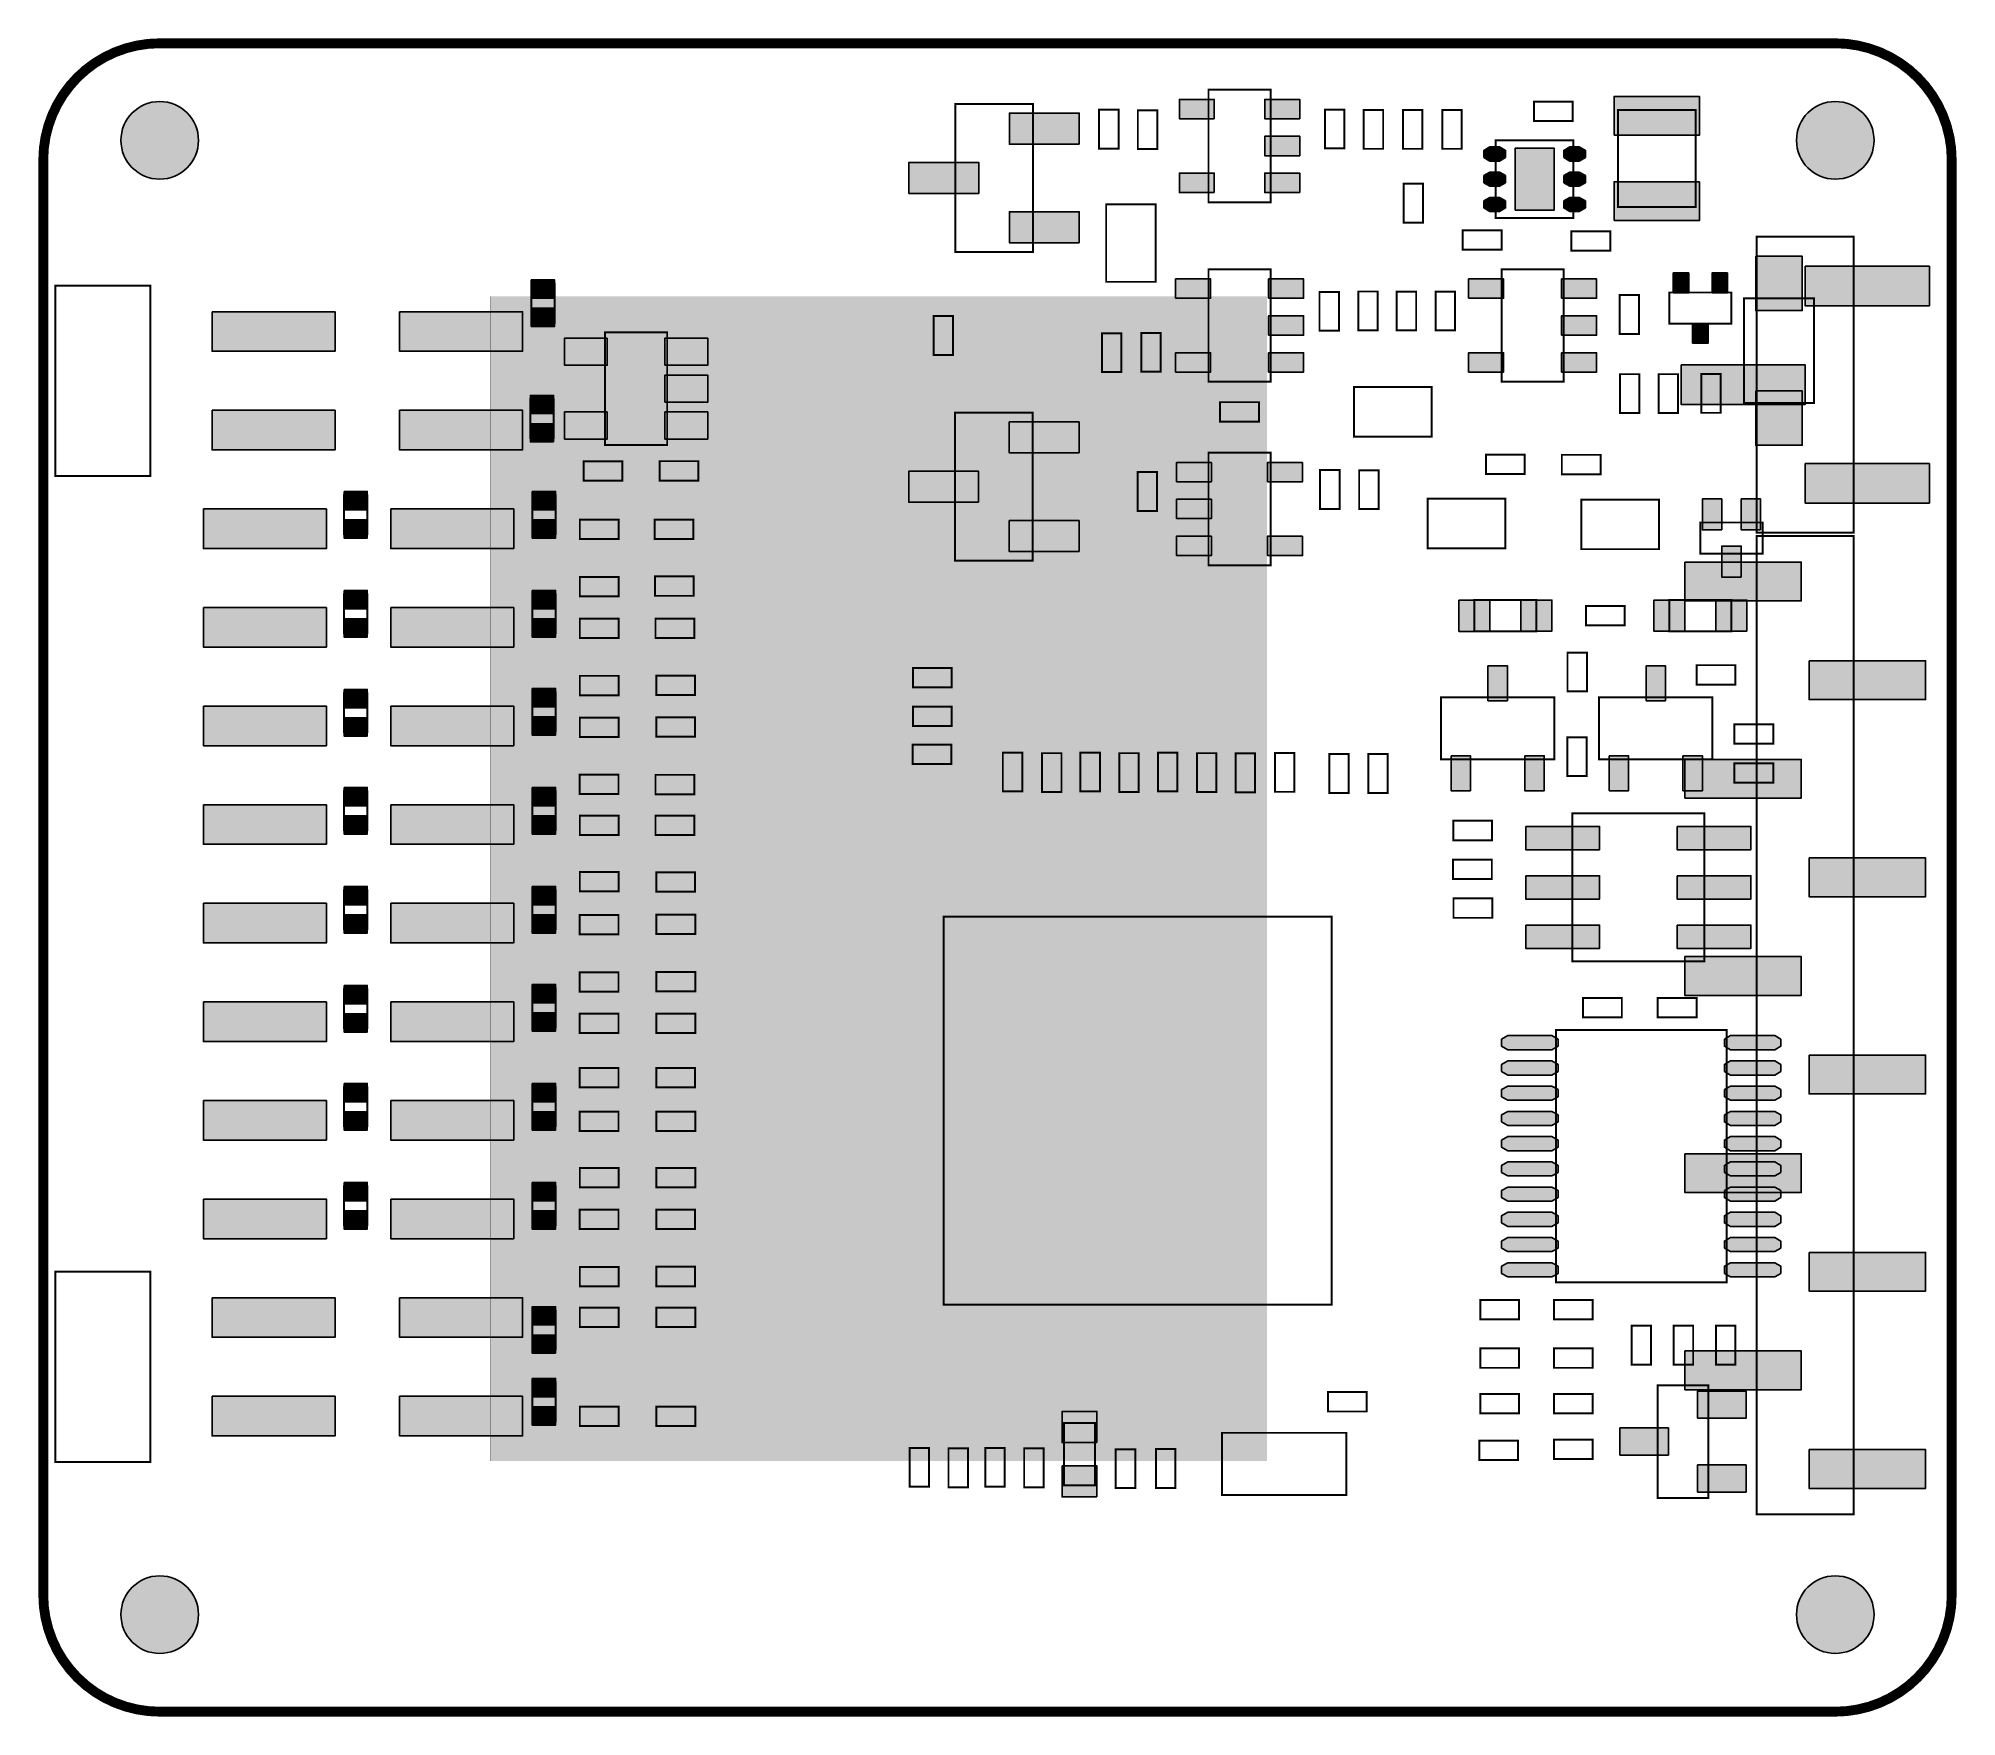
# Model space of a CAD drawing. Header units: millimetres. Extents: x 16.6 to 66.1, y 28.9 to 72.1.
import ezdxf

# ---------------------------------------------------------------- set-up
doc = ezdxf.new("R2010")
doc.units = ezdxf.units.MM
doc.header["$MEASUREMENT"] = 0
for name, color, linetype, true_color in [('3D-Shell-Bottom-Layer', 7, 'Continuous', 0x0066cc), ('Board-Outline-Layer', 7, 'Continuous', 0xff00ff), ('Bottom-Paste-Mask-Layer', 7, 'Continuous', 0x800000), ('Component-Shape-Layer', 7, 'Continuous', 0x00cccc), ('Multi-Layer', 7, 'Continuous', 0xc0c0c0), ('Top-Paste-Mask-Layer', 7, 'Continuous', 0x808080)]:
    doc.layers.add(name, color=color, linetype=linetype, true_color=true_color)

msp = doc.modelspace()

# ---------------------------------------------------------------- hatches: boundary and pattern name
at = {"layer": '3D-Shell-Bottom-Layer'}
msp.add_hatch(color=256, dxfattribs=at).paths.add_polyline_path([(28.276, 35.452), (28.276, 65.453), (48.285, 65.453), (48.285, 35.452)])
at = {"layer": 'Bottom-Paste-Mask-Layer'}
for points in [[(18.751, 69.473, 1), (20.751, 69.473, 1)], [(61.928, 69.473, 1), (63.928, 69.473, 1)], [(62.153, 66.228), (65.353, 66.228), (65.353, 65.208), (62.153, 65.208)], [(58.953, 63.688), (62.153, 63.688), (62.153, 62.668), (58.953, 62.668)], [(62.153, 61.148), (65.353, 61.148), (65.353, 60.128), (62.153, 60.128)], [(59.053, 58.607), (62.053, 58.607), (62.053, 57.607), (59.053, 57.607)], [(62.253, 56.067), (65.253, 56.067), (65.253, 55.067), (62.253, 55.067)], [(59.053, 53.527), (62.053, 53.527), (62.053, 52.527), (59.053, 52.527)], [(62.253, 50.987), (65.253, 50.987), (65.253, 49.987), (62.253, 49.987)], [(59.053, 48.447), (62.053, 48.447), (62.053, 47.447), (59.053, 47.447)], [(62.253, 45.907), (65.253, 45.907), (65.253, 44.907), (62.253, 44.907)], [(59.053, 43.367), (62.053, 43.367), (62.053, 42.367), (59.053, 42.367)], [(62.253, 40.827), (65.253, 40.827), (65.253, 39.827), (62.253, 39.827)], [(59.053, 38.287), (62.053, 38.287), (62.053, 37.287), (59.053, 37.287)], [(62.253, 35.747), (65.253, 35.747), (65.253, 34.747), (62.253, 34.747)], [(18.751, 31.494, 1), (20.751, 31.494, 1)], [(61.928, 31.494, 1), (63.928, 31.494, 1)]]:
    msp.add_hatch(color=256, dxfattribs=at).paths.add_polyline_path(points)
at = {"layer": 'Multi-Layer'}
for points in [[(18.751, 69.473, 1), (20.751, 69.473, 1)], [(18.751, 69.473, 1), (20.751, 69.473, 1)], [(18.751, 69.473, 1), (20.751, 69.473, 1)], [(61.928, 69.473, 1), (63.928, 69.473, 1)], [(61.928, 69.473, 1), (63.928, 69.473, 1)], [(61.928, 69.473, 1), (63.928, 69.473, 1)], [(18.751, 31.494, 1), (20.751, 31.494, 1)], [(18.751, 31.494, 1), (20.751, 31.494, 1)], [(18.751, 31.494, 1), (20.751, 31.494, 1)], [(61.928, 31.494, 1), (63.928, 31.494, 1)], [(61.928, 31.494, 1), (63.928, 31.494, 1)], [(61.928, 31.494, 1), (63.928, 31.494, 1)]]:
    msp.add_hatch(color=256, dxfattribs=at).paths.add_polyline_path(points)
at = {"layer": 'Top-Paste-Mask-Layer'}
for points in [[(18.751, 69.473, 1), (20.751, 69.473, 1)], [(46.927, 70.029), (46.027, 70.029), (46.027, 70.529), (46.927, 70.529)], [(49.127, 70.028), (48.227, 70.028), (48.227, 70.528), (49.127, 70.528)], [(57.228, 69.603), (57.228, 70.603), (59.428, 70.603), (59.428, 69.603)], [(61.928, 69.473, 1), (63.928, 69.473, 1)], [(43.448, 69.373), (41.648, 69.373), (41.648, 70.173), (43.448, 70.173)], [(49.127, 69.078), (48.227, 69.078), (48.227, 69.578), (49.127, 69.578)], [(54.03, 68.94), (53.873, 69.031), (53.873, 69.213), (54.03, 69.304), (54.273, 69.304), (54.431, 69.213), (54.431, 69.031), (54.273, 68.94)], [(54.68, 67.672), (54.68, 69.272), (55.68, 69.272), (55.68, 67.672)], [(56.087, 68.94), (55.93, 69.031), (55.93, 69.213), (56.087, 69.304), (56.33, 69.304), (56.488, 69.213), (56.488, 69.031), (56.33, 68.94)], [(40.856, 68.103), (39.056, 68.103), (39.056, 68.903), (40.856, 68.903)], [(46.927, 68.128), (46.027, 68.128), (46.027, 68.628), (46.927, 68.628)], [(49.127, 68.129), (48.227, 68.129), (48.227, 68.629), (49.127, 68.629)], [(54.03, 68.29), (53.873, 68.381), (53.873, 68.563), (54.03, 68.654), (54.273, 68.654), (54.431, 68.563), (54.431, 68.381), (54.273, 68.29)], [(56.087, 68.29), (55.93, 68.381), (55.93, 68.563), (56.087, 68.654), (56.33, 68.654), (56.488, 68.563), (56.488, 68.381), (56.33, 68.29)], [(57.228, 67.404), (57.228, 68.404), (59.428, 68.404), (59.428, 67.404)], [(54.03, 67.64), (53.873, 67.731), (53.873, 67.913), (54.03, 68.004), (54.273, 68.004), (54.431, 67.913), (54.431, 67.731), (54.273, 67.64)], [(56.087, 67.64), (55.93, 67.731), (55.93, 67.913), (56.087, 68.004), (56.33, 68.004), (56.488, 67.913), (56.488, 67.731), (56.33, 67.64)], [(43.448, 66.833), (41.648, 66.833), (41.648, 67.633), (43.448, 67.633)], [(60.878, 66.488), (62.078, 66.488), (62.078, 65.088), (60.878, 65.088)], [(29.327, 65.878), (29.927, 65.878), (29.927, 65.408), (29.327, 65.408)], [(45.929, 65.403), (45.929, 65.903), (46.829, 65.903), (46.829, 65.403)], [(48.326, 65.403), (48.326, 65.903), (49.226, 65.903), (49.226, 65.403)], [(53.479, 65.403), (53.479, 65.903), (54.379, 65.903), (54.379, 65.403)], [(55.876, 65.403), (55.876, 65.903), (56.776, 65.903), (56.776, 65.403)], [(59.153, 66.058), (59.153, 65.548), (58.753, 65.548), (58.753, 66.058)], [(60.153, 66.058), (60.153, 65.548), (59.753, 65.548), (59.753, 66.058)], [(21.101, 65.058), (24.271, 65.058), (24.271, 64.038), (21.101, 64.038)], [(25.931, 65.058), (29.101, 65.058), (29.101, 64.038), (25.931, 64.038)], [(29.327, 65.148), (29.927, 65.148), (29.927, 64.678), (29.327, 64.678)], [(48.326, 64.453), (48.326, 64.953), (49.226, 64.953), (49.226, 64.453)], [(55.876, 64.453), (55.876, 64.953), (56.776, 64.953), (56.776, 64.453)], [(59.653, 64.758), (59.653, 64.248), (59.253, 64.248), (59.253, 64.758)], [(31.283, 64.379), (31.283, 63.679), (30.183, 63.679), (30.183, 64.379)], [(32.771, 63.679), (32.771, 64.379), (33.871, 64.379), (33.871, 63.679)], [(45.929, 63.503), (45.929, 64.003), (46.829, 64.003), (46.829, 63.503)], [(48.326, 63.503), (48.326, 64.003), (49.226, 64.003), (49.226, 63.503)], [(53.479, 63.503), (53.479, 64.003), (54.379, 64.003), (54.379, 63.503)], [(55.876, 63.503), (55.876, 64.003), (56.776, 64.003), (56.776, 63.503)], [(32.771, 62.727), (32.771, 63.427), (33.871, 63.427), (33.871, 62.727)], [(29.902, 62.433), (29.302, 62.433), (29.302, 62.903), (29.902, 62.903)], [(60.878, 63.018), (62.078, 63.018), (62.078, 61.618), (60.878, 61.618)], [(21.101, 62.518), (24.271, 62.518), (24.271, 61.498), (21.101, 61.498)], [(25.931, 62.518), (29.101, 62.518), (29.101, 61.498), (25.931, 61.498)], [(31.283, 62.479), (31.283, 61.779), (30.183, 61.779), (30.183, 62.479)], [(32.771, 61.777), (32.771, 62.477), (33.871, 62.477), (33.871, 61.777)], [(29.902, 61.703), (29.302, 61.703), (29.302, 62.173), (29.902, 62.173)], [(43.444, 61.419), (41.644, 61.419), (41.644, 62.219), (43.444, 62.219)], [(40.852, 60.149), (39.052, 60.149), (39.052, 60.949), (40.852, 60.949)], [(46.854, 61.178), (46.854, 60.678), (45.954, 60.678), (45.954, 61.178)], [(49.201, 61.178), (49.201, 60.678), (48.301, 60.678), (48.301, 61.178)], [(24.501, 60.428), (25.101, 60.428), (25.101, 59.958), (24.501, 59.958)], [(29.352, 60.428), (29.952, 60.428), (29.952, 59.958), (29.352, 59.958)], [(20.876, 59.978), (24.046, 59.978), (24.046, 58.958), (20.876, 58.958)], [(25.706, 59.978), (28.876, 59.978), (28.876, 58.958), (25.706, 58.958)], [(46.854, 60.228), (46.854, 59.728), (45.954, 59.728), (45.954, 60.228)], [(60.003, 59.436), (59.503, 59.436), (59.503, 60.236), (60.003, 60.236)], [(61.003, 59.436), (60.503, 59.436), (60.503, 60.236), (61.003, 60.236)], [(24.501, 59.698), (25.101, 59.698), (25.101, 59.228), (24.501, 59.228)], [(29.352, 59.698), (29.952, 59.698), (29.952, 59.228), (29.352, 59.228)], [(43.444, 58.879), (41.644, 58.879), (41.644, 59.679), (43.444, 59.679)], [(46.854, 59.278), (46.854, 58.778), (45.954, 58.778), (45.954, 59.278)], [(49.201, 59.278), (49.201, 58.778), (48.301, 58.778), (48.301, 59.278)], [(60.503, 58.22), (60.003, 58.22), (60.003, 59.02), (60.503, 59.02)], [(24.501, 57.878), (25.101, 57.878), (25.101, 57.408), (24.501, 57.408)], [(29.352, 57.878), (29.952, 57.878), (29.952, 57.408), (29.352, 57.408)], [(20.876, 57.438), (24.046, 57.438), (24.046, 56.418), (20.876, 56.418)], [(25.706, 57.438), (28.876, 57.438), (28.876, 56.418), (25.706, 56.418)], [(53.228, 57.624), (54.028, 57.624), (54.028, 56.824), (53.228, 56.824)], [(54.827, 57.631), (55.627, 57.631), (55.627, 56.831), (54.827, 56.831)], [(59.054, 56.828), (58.254, 56.828), (58.254, 57.628), (59.054, 57.628)], [(60.652, 56.828), (59.852, 56.828), (59.852, 57.628), (60.652, 57.628)], [(24.501, 57.148), (25.101, 57.148), (25.101, 56.678), (24.501, 56.678)], [(29.352, 57.148), (29.952, 57.148), (29.952, 56.678), (29.352, 56.678)], [(53.978, 55.937), (54.478, 55.937), (54.478, 55.037), (53.978, 55.037)], [(58.053, 55.937), (58.553, 55.937), (58.553, 55.037), (58.053, 55.037)], [(20.876, 54.898), (24.046, 54.898), (24.046, 53.878), (20.876, 53.878)], [(24.501, 55.328), (25.101, 55.328), (25.101, 54.858), (24.501, 54.858)], [(25.706, 54.898), (28.876, 54.898), (28.876, 53.878), (25.706, 53.878)], [(29.352, 55.353), (29.952, 55.353), (29.952, 54.883), (29.352, 54.883)], [(24.501, 54.598), (25.101, 54.598), (25.101, 54.128), (24.501, 54.128)], [(29.352, 54.623), (29.952, 54.623), (29.952, 54.153), (29.352, 54.153)], [(53.028, 53.619), (53.528, 53.619), (53.528, 52.719), (53.028, 52.719)], [(54.928, 53.619), (55.428, 53.619), (55.428, 52.719), (54.928, 52.719)], [(57.103, 53.619), (57.603, 53.619), (57.603, 52.719), (57.103, 52.719)], [(59.003, 53.619), (59.503, 53.619), (59.503, 52.719), (59.003, 52.719)], [(24.501, 52.803), (25.101, 52.803), (25.101, 52.333), (24.501, 52.333)], [(29.352, 52.803), (29.952, 52.803), (29.952, 52.333), (29.352, 52.333)], [(20.876, 52.358), (24.046, 52.358), (24.046, 51.338), (20.876, 51.338)], [(24.501, 52.073), (25.101, 52.073), (25.101, 51.603), (24.501, 51.603)], [(25.706, 52.358), (28.876, 52.358), (28.876, 51.338), (25.706, 51.338)], [(29.352, 52.073), (29.952, 52.073), (29.952, 51.603), (29.352, 51.603)], [(54.953, 51.798), (56.853, 51.798), (56.853, 51.198), (54.953, 51.198)], [(58.853, 51.798), (60.753, 51.798), (60.753, 51.198), (58.853, 51.198)], [(54.953, 50.528), (56.853, 50.528), (56.853, 49.928), (54.953, 49.928)], [(58.853, 50.528), (60.753, 50.528), (60.753, 49.928), (58.853, 49.928)], [(24.501, 50.253), (25.101, 50.253), (25.101, 49.783), (24.501, 49.783)], [(29.352, 50.253), (29.952, 50.253), (29.952, 49.783), (29.352, 49.783)], [(20.876, 49.818), (24.046, 49.818), (24.046, 48.798), (20.876, 48.798)], [(24.501, 49.523), (25.101, 49.523), (25.101, 49.053), (24.501, 49.053)], [(25.706, 49.818), (28.876, 49.818), (28.876, 48.798), (25.706, 48.798)], [(29.352, 49.523), (29.952, 49.523), (29.952, 49.053), (29.352, 49.053)], [(54.953, 49.258), (56.853, 49.258), (56.853, 48.658), (54.953, 48.658)], [(58.853, 49.258), (60.753, 49.258), (60.753, 48.658), (58.853, 48.658)], [(24.501, 47.702), (25.101, 47.702), (25.101, 47.232), (24.501, 47.232)], [(29.352, 47.727), (29.952, 47.727), (29.952, 47.257), (29.352, 47.257)], [(20.876, 47.278), (24.046, 47.278), (24.046, 46.258), (20.876, 46.258)], [(24.501, 46.972), (25.101, 46.972), (25.101, 46.502), (24.501, 46.502)], [(25.706, 47.278), (28.876, 47.278), (28.876, 46.258), (25.706, 46.258)], [(29.352, 46.997), (29.952, 46.997), (29.952, 46.527), (29.352, 46.527)], [(54.489, 46.045), (54.331, 46.136), (54.331, 46.318), (54.489, 46.409), (55.625, 46.409), (55.783, 46.318), (55.783, 46.136), (55.625, 46.045)], [(60.231, 46.045), (60.073, 46.136), (60.073, 46.318), (60.231, 46.409), (61.367, 46.409), (61.525, 46.318), (61.525, 46.136), (61.367, 46.045)], [(54.489, 45.395), (54.331, 45.486), (54.331, 45.668), (54.489, 45.759), (55.625, 45.759), (55.783, 45.668), (55.783, 45.486), (55.625, 45.395)], [(60.231, 45.395), (60.073, 45.486), (60.073, 45.668), (60.231, 45.759), (61.367, 45.759), (61.525, 45.668), (61.525, 45.486), (61.367, 45.395)], [(24.501, 45.177), (25.101, 45.177), (25.101, 44.707), (24.501, 44.707)], [(29.352, 45.177), (29.952, 45.177), (29.952, 44.707), (29.352, 44.707)], [(54.489, 44.745), (54.331, 44.836), (54.331, 45.018), (54.489, 45.109), (55.625, 45.109), (55.783, 45.018), (55.783, 44.836), (55.625, 44.745)], [(60.231, 44.745), (60.073, 44.836), (60.073, 45.018), (60.231, 45.109), (61.367, 45.109), (61.525, 45.018), (61.525, 44.836), (61.367, 44.745)], [(20.876, 44.738), (24.046, 44.738), (24.046, 43.718), (20.876, 43.718)], [(25.706, 44.738), (28.876, 44.738), (28.876, 43.718), (25.706, 43.718)], [(24.501, 44.447), (25.101, 44.447), (25.101, 43.977), (24.501, 43.977)], [(29.352, 44.447), (29.952, 44.447), (29.952, 43.977), (29.352, 43.977)], [(54.489, 44.095), (54.331, 44.186), (54.331, 44.368), (54.489, 44.459), (55.625, 44.459), (55.783, 44.368), (55.783, 44.186), (55.625, 44.095)], [(60.231, 44.095), (60.073, 44.186), (60.073, 44.368), (60.231, 44.459), (61.367, 44.459), (61.525, 44.368), (61.525, 44.186), (61.367, 44.095)], [(54.489, 43.445), (54.331, 43.536), (54.331, 43.718), (54.489, 43.809), (55.625, 43.809), (55.783, 43.718), (55.783, 43.536), (55.625, 43.445)], [(60.231, 43.445), (60.073, 43.536), (60.073, 43.718), (60.231, 43.809), (61.367, 43.809), (61.525, 43.718), (61.525, 43.536), (61.367, 43.445)], [(54.489, 42.795), (54.331, 42.886), (54.331, 43.068), (54.489, 43.159), (55.625, 43.159), (55.783, 43.068), (55.783, 42.886), (55.625, 42.795)], [(60.231, 42.795), (60.073, 42.886), (60.073, 43.068), (60.231, 43.159), (61.367, 43.159), (61.525, 43.068), (61.525, 42.886), (61.367, 42.795)], [(24.501, 42.627), (25.101, 42.627), (25.101, 42.157), (24.501, 42.157)], [(29.352, 42.627), (29.952, 42.627), (29.952, 42.157), (29.352, 42.157)], [(20.876, 42.198), (24.046, 42.198), (24.046, 41.178), (20.876, 41.178)], [(25.706, 42.198), (28.876, 42.198), (28.876, 41.178), (25.706, 41.178)], [(54.489, 42.145), (54.331, 42.236), (54.331, 42.418), (54.489, 42.509), (55.625, 42.509), (55.783, 42.418), (55.783, 42.236), (55.625, 42.145)], [(60.231, 42.145), (60.073, 42.236), (60.073, 42.418), (60.231, 42.509), (61.367, 42.509), (61.525, 42.418), (61.525, 42.236), (61.367, 42.145)], [(24.501, 41.897), (25.101, 41.897), (25.101, 41.427), (24.501, 41.427)], [(29.352, 41.897), (29.952, 41.897), (29.952, 41.427), (29.352, 41.427)], [(54.489, 41.495), (54.331, 41.586), (54.331, 41.768), (54.489, 41.859), (55.625, 41.859), (55.783, 41.768), (55.783, 41.586), (55.625, 41.495)], [(60.231, 41.495), (60.073, 41.586), (60.073, 41.768), (60.231, 41.859), (61.367, 41.859), (61.525, 41.768), (61.525, 41.586), (61.367, 41.495)], [(54.489, 40.845), (54.331, 40.936), (54.331, 41.118), (54.489, 41.209), (55.625, 41.209), (55.783, 41.118), (55.783, 40.936), (55.625, 40.845)], [(60.231, 40.845), (60.073, 40.936), (60.073, 41.118), (60.231, 41.209), (61.367, 41.209), (61.525, 41.118), (61.525, 40.936), (61.367, 40.845)], [(54.489, 40.195), (54.331, 40.286), (54.331, 40.468), (54.489, 40.559), (55.625, 40.559), (55.783, 40.468), (55.783, 40.286), (55.625, 40.195)], [(60.231, 40.195), (60.073, 40.286), (60.073, 40.468), (60.231, 40.559), (61.367, 40.559), (61.525, 40.468), (61.525, 40.286), (61.367, 40.195)], [(21.101, 39.658), (24.271, 39.658), (24.271, 38.638), (21.101, 38.638)], [(25.931, 39.658), (29.101, 39.658), (29.101, 38.638), (25.931, 38.638)], [(29.952, 38.957), (29.352, 38.957), (29.352, 39.427), (29.952, 39.427)], [(29.952, 38.227), (29.352, 38.227), (29.352, 38.697), (29.952, 38.697)], [(29.352, 37.577), (29.952, 37.577), (29.952, 37.107), (29.352, 37.107)], [(21.101, 37.118), (24.271, 37.118), (24.271, 36.098), (21.101, 36.098)], [(25.931, 37.118), (29.101, 37.118), (29.101, 36.098), (25.931, 36.098)], [(59.378, 36.552), (59.378, 37.252), (60.628, 37.252), (60.628, 36.552)], [(29.352, 36.847), (29.952, 36.847), (29.952, 36.377), (29.352, 36.377)], [(43.902, 35.927), (43.002, 35.927), (43.002, 36.727), (43.902, 36.727)], [(57.378, 35.602), (57.378, 36.302), (58.628, 36.302), (58.628, 35.602)], [(43.902, 34.527), (43.002, 34.527), (43.002, 35.327), (43.902, 35.327)], [(59.378, 34.652), (59.378, 35.352), (60.628, 35.352), (60.628, 34.652)], [(18.751, 31.494, 1), (20.751, 31.494, 1)], [(61.928, 31.494, 1), (63.928, 31.494, 1)]]:
    msp.add_hatch(color=256, dxfattribs=at).paths.add_polyline_path(points)

# ---------------------------------------------------------------- linework, layer by layer
at = {"layer": '3D-Shell-Bottom-Layer', "const_width": 0.00508}
msp.add_lwpolyline([(28.276, 35.452), (28.276, 65.453), (48.285, 65.453), (48.285, 35.452)], close=True, dxfattribs=at)
at = {"layer": 'Board-Outline-Layer', "const_width": 0.254}
for points in [[(19.751, 71.973, 0.414), (16.751, 68.973)], [(65.928, 68.973, 0.414), (62.928, 71.973)], [(16.751, 31.994, 0.414), (19.751, 28.994)], [(62.928, 28.994, 0.414), (65.928, 31.994)]]:
    msp.add_lwpolyline(points, format="xyb", dxfattribs=at)
for points in [[(19.751, 71.973), (62.928, 71.973)], [(16.751, 68.973), (16.751, 31.994)], [(65.928, 68.973), (65.928, 31.994)], [(19.751, 28.994), (62.928, 28.994)]]:
    msp.add_lwpolyline(points, dxfattribs=at)
at = {"layer": 'Bottom-Paste-Mask-Layer'}
for points in [[(18.751, 69.473, 1), (20.751, 69.473, 1)], [(18.751, 31.494, 1), (20.751, 31.494, 1)]]:
    msp.add_lwpolyline(points, format="xyb", close=True, dxfattribs=at)
for points in [[(61.928, 69.473, 1), (63.928, 69.473), (63.928, 69.473, 1), (61.928, 69.473)], [(61.928, 31.494, 1), (63.928, 31.494), (63.928, 31.494, 1), (61.928, 31.494)]]:
    msp.add_lwpolyline(points, format="xyb", dxfattribs=at)
for points in [[(62.153, 66.228), (65.353, 66.228), (65.353, 65.208), (62.153, 65.208)], [(58.953, 63.688), (62.153, 63.688), (62.153, 62.668), (58.953, 62.668)], [(62.153, 61.148), (65.353, 61.148), (65.353, 60.128), (62.153, 60.128)], [(59.053, 58.607), (62.053, 58.607), (62.053, 57.607), (59.053, 57.607)], [(62.253, 56.067), (65.253, 56.067), (65.253, 55.067), (62.253, 55.067)], [(59.053, 53.527), (62.053, 53.527), (62.053, 52.527), (59.053, 52.527)], [(62.253, 50.987), (65.253, 50.987), (65.253, 49.987), (62.253, 49.987)], [(59.053, 48.447), (62.053, 48.447), (62.053, 47.447), (59.053, 47.447)], [(62.253, 45.907), (65.253, 45.907), (65.253, 44.907), (62.253, 44.907)], [(59.053, 43.367), (62.053, 43.367), (62.053, 42.367), (59.053, 42.367)], [(62.253, 40.827), (65.253, 40.827), (65.253, 39.827), (62.253, 39.827)], [(59.053, 38.287), (62.053, 38.287), (62.053, 37.287), (59.053, 37.287)], [(62.253, 35.747), (65.253, 35.747), (65.253, 34.747), (62.253, 34.747)]]:
    msp.add_lwpolyline(points, close=True, dxfattribs=at)
at = {"layer": 'Component-Shape-Layer', "const_width": 0.0508}
for points in [[(48.377, 67.879), (46.777, 67.879), (46.777, 70.778), (48.377, 70.779)], [(42.252, 66.598), (40.252, 66.598), (40.252, 70.408), (42.252, 70.408)], [(44.459, 69.26), (43.959, 69.26), (43.959, 70.26), (44.459, 70.26)], [(44.956, 70.247), (45.456, 70.247), (45.456, 69.247), (44.956, 69.247)], [(50.278, 69.266), (49.778, 69.266), (49.778, 70.266), (50.278, 70.266)], [(50.778, 70.254), (51.278, 70.254), (51.278, 69.254), (50.778, 69.254)], [(51.79, 70.254), (52.29, 70.254), (52.29, 69.254), (51.79, 69.254)], [(52.803, 70.254), (53.303, 70.254), (53.303, 69.254), (52.803, 69.254)], [(55.161, 69.97), (55.161, 70.47), (56.161, 70.47), (56.161, 69.97)], [(57.328, 70.254), (59.328, 70.254), (59.328, 67.754), (57.328, 67.754)], [(54.18, 69.472), (56.18, 69.472), (56.18, 67.472), (54.18, 67.472)], [(52.303, 67.353), (51.803, 67.353), (51.803, 68.353), (52.303, 68.353)], [(44.14, 67.828), (45.415, 67.828), (45.415, 65.828), (44.14, 65.828)], [(54.328, 67.153), (54.328, 66.653), (53.328, 66.653), (53.328, 67.153)], [(57.128, 67.128), (57.128, 66.628), (56.128, 66.628), (56.128, 67.128)], [(63.403, 66.988), (60.903, 66.988), (60.903, 59.368), (63.403, 59.368)], [(17.06, 65.728), (19.51, 65.728), (19.51, 60.828), (17.06, 60.828)], [(29.927, 65.778), (29.927, 64.778), (29.327, 64.778), (29.327, 65.778)], [(46.777, 66.153), (48.377, 66.153), (48.377, 63.253), (46.777, 63.253)], [(54.328, 66.153), (55.928, 66.153), (55.928, 63.253), (54.328, 63.253)], [(49.637, 65.568), (50.137, 65.568), (50.137, 64.568), (49.637, 64.568)], [(50.637, 65.579), (51.137, 65.579), (51.137, 64.579), (50.637, 64.579)], [(51.628, 65.578), (52.128, 65.578), (52.128, 64.578), (51.628, 64.578)], [(52.628, 65.578), (53.128, 65.578), (53.128, 64.578), (52.628, 64.578)], [(57.871, 64.485), (57.371, 64.485), (57.371, 65.485), (57.871, 65.485)], [(58.653, 64.753), (58.653, 65.553), (60.253, 65.553), (60.253, 64.753)], [(60.578, 65.403), (62.378, 65.403), (62.378, 62.703), (60.578, 62.703)], [(39.695, 64.947), (40.196, 64.947), (40.196, 63.947), (39.695, 63.947)], [(32.827, 61.628), (31.227, 61.628), (31.227, 64.528), (32.827, 64.528)], [(44.534, 63.504), (44.034, 63.504), (44.034, 64.504), (44.534, 64.504)], [(45.546, 63.51), (45.046, 63.51), (45.046, 64.51), (45.546, 64.51)], [(57.381, 63.449), (57.881, 63.449), (57.881, 62.449), (57.381, 62.449)], [(58.374, 63.449), (58.874, 63.449), (58.874, 62.449), (58.374, 62.449)], [(59.978, 62.453), (59.478, 62.453), (59.478, 63.453), (59.978, 63.453)], [(29.302, 61.803), (29.302, 62.803), (29.902, 62.803), (29.902, 61.803)], [(50.528, 61.841), (50.528, 63.116), (52.528, 63.116), (52.528, 61.841)], [(42.248, 58.644), (40.248, 58.644), (40.248, 62.454), (42.248, 62.454)], [(47.077, 62.228), (47.077, 62.728), (48.077, 62.728), (48.077, 62.228)], [(48.377, 61.428), (48.377, 58.528), (46.777, 58.528), (46.777, 61.428)], [(54.925, 61.377), (54.925, 60.877), (53.925, 60.877), (53.925, 61.377)], [(55.882, 60.871), (55.882, 61.371), (56.882, 61.371), (56.882, 60.871)], [(31.673, 61.204), (31.673, 60.704), (30.673, 60.704), (30.673, 61.204)], [(32.632, 60.708), (32.632, 61.208), (33.632, 61.208), (33.632, 60.708)], [(45.452, 59.928), (44.952, 59.928), (44.952, 60.928), (45.452, 60.928)], [(50.153, 59.978), (49.653, 59.978), (49.653, 60.978), (50.153, 60.978)], [(51.159, 59.972), (50.659, 59.972), (50.659, 60.972), (51.159, 60.972)], [(25.101, 60.328), (25.101, 59.328), (24.501, 59.328), (24.501, 60.328)], [(29.952, 60.328), (29.952, 59.328), (29.352, 59.328), (29.352, 60.328)], [(52.428, 58.966), (52.428, 60.241), (54.428, 60.241), (54.428, 58.966)], [(58.385, 60.215), (58.385, 58.941), (56.385, 58.941), (56.385, 60.215)], [(30.577, 59.203), (30.577, 59.703), (31.577, 59.703), (31.577, 59.203)], [(32.502, 59.203), (32.502, 59.703), (33.502, 59.703), (33.502, 59.203)], [(61.053, 58.828), (59.453, 58.828), (59.453, 59.628), (61.053, 59.628)], [(63.403, 59.277), (60.903, 59.277), (60.903, 34.077), (63.403, 34.077)], [(30.577, 57.728), (30.577, 58.228), (31.577, 58.228), (31.577, 57.728)], [(32.511, 57.739), (32.511, 58.239), (33.511, 58.239), (33.511, 57.739)], [(25.101, 57.778), (25.101, 56.778), (24.501, 56.778), (24.501, 57.778)], [(29.952, 57.778), (29.952, 56.778), (29.352, 56.778), (29.352, 57.778)], [(55.227, 57.628), (55.227, 56.828), (53.627, 56.828), (53.627, 57.628)], [(57.503, 57.478), (57.503, 56.978), (56.503, 56.978), (56.503, 57.478)], [(58.653, 56.828), (58.653, 57.628), (60.253, 57.628), (60.253, 56.828)], [(30.577, 56.653), (30.577, 57.153), (31.577, 57.153), (31.577, 56.653)], [(32.527, 56.653), (32.527, 57.153), (33.527, 57.153), (33.527, 56.653)], [(39.16, 55.381), (39.16, 55.881), (40.16, 55.881), (40.16, 55.381)], [(56.528, 55.278), (56.028, 55.278), (56.028, 56.278), (56.528, 56.278)], [(59.353, 55.453), (59.353, 55.953), (60.353, 55.953), (60.353, 55.453)], [(30.577, 55.178), (30.577, 55.678), (31.577, 55.678), (31.577, 55.178)], [(32.548, 55.184), (32.548, 55.684), (33.548, 55.684), (33.548, 55.184)], [(25.101, 55.228), (25.101, 54.228), (24.501, 54.228), (24.501, 55.228)], [(29.952, 55.253), (29.952, 54.253), (29.352, 54.253), (29.352, 55.253)], [(39.162, 54.383), (39.162, 54.883), (40.162, 54.883), (40.162, 54.383)], [(52.768, 55.128), (55.688, 55.128), (55.688, 53.528), (52.768, 53.528)], [(56.843, 55.128), (59.763, 55.128), (59.763, 53.528), (56.843, 53.528)], [(30.577, 54.103), (30.577, 54.603), (31.577, 54.603), (31.577, 54.103)], [(32.548, 54.11), (32.548, 54.61), (33.548, 54.61), (33.548, 54.11)], [(61.328, 54.428), (61.328, 53.928), (60.328, 53.928), (60.328, 54.428)], [(40.152, 53.903), (40.152, 53.403), (39.152, 53.403), (39.152, 53.903)], [(56.521, 53.096), (56.021, 53.096), (56.021, 54.096), (56.521, 54.096)], [(41.977, 52.699), (41.477, 52.699), (41.477, 53.699), (41.977, 53.699)], [(42.489, 53.686), (42.989, 53.686), (42.989, 52.686), (42.489, 52.686)], [(43.977, 52.699), (43.477, 52.699), (43.477, 53.699), (43.977, 53.699)], [(44.477, 53.686), (44.977, 53.686), (44.977, 52.686), (44.477, 52.686)], [(45.975, 52.699), (45.475, 52.699), (45.475, 53.699), (45.975, 53.699)], [(46.477, 53.686), (46.977, 53.686), (46.977, 52.686), (46.477, 52.686)], [(47.474, 53.678), (47.975, 53.678), (47.975, 52.678), (47.474, 52.678)], [(48.989, 52.69), (48.489, 52.69), (48.489, 53.69), (48.989, 53.69)], [(49.892, 53.661), (50.392, 53.661), (50.392, 52.661), (49.892, 52.661)], [(50.895, 53.661), (51.395, 53.661), (51.395, 52.661), (50.895, 52.661)], [(60.328, 52.928), (60.328, 53.428), (61.328, 53.428), (61.328, 52.928)], [(30.573, 52.634), (30.573, 53.134), (31.573, 53.134), (31.573, 52.634)], [(32.527, 52.628), (32.527, 53.128), (33.527, 53.128), (33.527, 52.628)], [(25.101, 52.703), (25.101, 51.703), (24.501, 51.703), (24.501, 52.703)], [(29.952, 52.703), (29.952, 51.703), (29.352, 51.703), (29.352, 52.703)], [(30.577, 51.578), (30.577, 52.078), (31.577, 52.078), (31.577, 51.578)], [(32.527, 51.578), (32.527, 52.078), (33.527, 52.078), (33.527, 51.578)], [(53.084, 51.444), (53.084, 51.944), (54.084, 51.944), (54.084, 51.444)], [(56.153, 52.133), (59.553, 52.133), (59.553, 48.323), (56.153, 48.323)], [(54.078, 50.944), (54.078, 50.444), (53.078, 50.444), (53.078, 50.944)], [(30.577, 50.128), (30.577, 50.628), (31.577, 50.628), (31.577, 50.128)], [(32.548, 50.116), (32.548, 50.616), (33.548, 50.616), (33.548, 50.116)], [(25.101, 50.153), (25.101, 49.153), (24.501, 49.153), (24.501, 50.153)], [(29.952, 50.153), (29.952, 49.153), (29.352, 49.153), (29.352, 50.153)], [(53.09, 49.444), (53.09, 49.944), (54.09, 49.944), (54.09, 49.444)], [(30.573, 49.017), (30.573, 49.517), (31.573, 49.517), (31.573, 49.017)], [(32.552, 49.027), (32.552, 49.528), (33.552, 49.528), (33.552, 49.027)], [(39.952, 39.477), (39.952, 49.477), (49.952, 49.477), (49.952, 39.477)], [(30.573, 47.543), (30.573, 48.043), (31.573, 48.043), (31.573, 47.543)], [(32.552, 47.552), (32.552, 48.052), (33.552, 48.052), (33.552, 47.552)], [(25.101, 47.602), (25.101, 46.602), (24.501, 46.602), (24.501, 47.602)], [(29.952, 47.627), (29.952, 46.627), (29.352, 46.627), (29.352, 47.627)], [(30.573, 46.475), (30.573, 46.975), (31.573, 46.975), (31.573, 46.475)], [(32.552, 46.477), (32.552, 46.977), (33.552, 46.977), (33.552, 46.477)], [(56.428, 46.877), (56.428, 47.377), (57.428, 47.377), (57.428, 46.877)], [(59.353, 47.377), (59.353, 46.877), (58.353, 46.877), (58.353, 47.377)], [(55.728, 46.552), (60.128, 46.552), (60.128, 40.052), (55.728, 40.052)], [(30.573, 45.077), (30.573, 45.577), (31.573, 45.577), (31.573, 45.077)], [(32.548, 45.076), (32.548, 45.576), (33.548, 45.576), (33.548, 45.076)], [(25.101, 45.077), (25.101, 44.077), (24.501, 44.077), (24.501, 45.077)], [(29.952, 45.077), (29.952, 44.077), (29.352, 44.077), (29.352, 45.077)], [(30.573, 43.952), (30.573, 44.452), (31.573, 44.452), (31.573, 43.952)], [(32.552, 43.952), (32.552, 44.452), (33.552, 44.452), (33.552, 43.952)], [(30.577, 42.502), (30.577, 43.002), (31.577, 43.002), (31.577, 42.502)], [(32.552, 42.502), (32.552, 43.002), (33.552, 43.002), (33.552, 42.502)], [(25.101, 42.527), (25.101, 41.527), (24.501, 41.527), (24.501, 42.527)], [(29.952, 42.527), (29.952, 41.527), (29.352, 41.527), (29.352, 42.527)], [(30.573, 41.429), (30.573, 41.929), (31.573, 41.929), (31.573, 41.429)], [(32.548, 41.429), (32.548, 41.929), (33.548, 41.929), (33.548, 41.429)], [(17.06, 40.328), (19.51, 40.328), (19.51, 35.428), (17.06, 35.428)], [(30.577, 39.952), (30.577, 40.452), (31.577, 40.452), (31.577, 39.952)], [(32.548, 39.955), (32.548, 40.455), (33.548, 40.455), (33.548, 39.955)], [(54.778, 39.602), (54.778, 39.102), (53.778, 39.102), (53.778, 39.602)], [(56.678, 39.602), (56.678, 39.102), (55.678, 39.102), (55.678, 39.602)], [(29.352, 38.327), (29.352, 39.327), (29.952, 39.327), (29.952, 38.327)], [(30.577, 38.902), (30.577, 39.402), (31.577, 39.402), (31.577, 38.902)], [(33.552, 39.402), (33.552, 38.902), (32.552, 38.902), (32.552, 39.402)], [(57.678, 38.936), (58.178, 38.936), (58.178, 37.936), (57.678, 37.936)], [(58.766, 38.936), (59.266, 38.936), (59.266, 37.936), (58.766, 37.936)], [(60.353, 37.936), (59.853, 37.936), (59.853, 38.936), (60.353, 38.936)], [(54.778, 38.352), (54.778, 37.852), (53.778, 37.852), (53.778, 38.352)], [(56.678, 38.352), (56.678, 37.852), (55.678, 37.852), (55.678, 38.352)], [(29.952, 37.477), (29.952, 36.477), (29.352, 36.477), (29.352, 37.477)], [(50.853, 37.227), (50.853, 36.727), (49.853, 36.727), (49.853, 37.227)], [(54.778, 37.177), (54.778, 36.677), (53.778, 36.677), (53.778, 37.177)], [(56.678, 37.177), (56.678, 36.677), (55.678, 36.677), (55.678, 37.177)], [(58.353, 34.502), (58.353, 37.402), (59.653, 37.402), (59.653, 34.502)], [(30.577, 36.352), (30.577, 36.852), (31.577, 36.852), (31.577, 36.352)], [(33.552, 36.852), (33.552, 36.352), (32.552, 36.352), (32.552, 36.852)], [(43.852, 34.827), (43.052, 34.827), (43.052, 36.427), (43.852, 36.427)], [(50.327, 36.177), (50.327, 34.577), (47.127, 34.577), (47.127, 36.177)], [(39.577, 34.789), (39.077, 34.789), (39.077, 35.789), (39.577, 35.789)], [(40.077, 35.777), (40.577, 35.777), (40.577, 34.777), (40.077, 34.777)], [(41.527, 34.789), (41.027, 34.789), (41.027, 35.789), (41.527, 35.789)], [(42.027, 35.777), (42.527, 35.777), (42.527, 34.777), (42.027, 34.777)], [(44.888, 34.756), (44.388, 34.756), (44.388, 35.756), (44.888, 35.756)], [(45.921, 34.758), (45.421, 34.758), (45.421, 35.758), (45.921, 35.758)], [(54.753, 35.977), (54.753, 35.477), (53.753, 35.477), (53.753, 35.977)], [(56.678, 36.002), (56.678, 35.502), (55.678, 35.502), (55.678, 36.002)]]:
    msp.add_lwpolyline(points, close=True, dxfattribs=at)
at = {"layer": 'Multi-Layer'}
for points in [[(18.751, 69.473, 1), (20.751, 69.473, 1)], [(18.751, 69.473, 1), (20.751, 69.473, 1)], [(18.751, 69.473, 1), (20.751, 69.473, 1)], [(18.751, 31.494, 1), (20.751, 31.494, 1)], [(18.751, 31.494, 1), (20.751, 31.494, 1)], [(18.751, 31.494, 1), (20.751, 31.494, 1)]]:
    msp.add_lwpolyline(points, format="xyb", close=True, dxfattribs=at)
for points in [[(61.928, 69.473, 1), (63.928, 69.473), (63.928, 69.473, 1), (61.928, 69.473)], [(61.928, 69.473, 1), (63.928, 69.473), (63.928, 69.473, 1), (61.928, 69.473)], [(61.928, 69.473, 1), (63.928, 69.473), (63.928, 69.473, 1), (61.928, 69.473)], [(61.928, 31.494, 1), (63.928, 31.494), (63.928, 31.494, 1), (61.928, 31.494)], [(61.928, 31.494, 1), (63.928, 31.494), (63.928, 31.494, 1), (61.928, 31.494)], [(61.928, 31.494, 1), (63.928, 31.494), (63.928, 31.494, 1), (61.928, 31.494)]]:
    msp.add_lwpolyline(points, format="xyb", dxfattribs=at)
at = {"layer": 'Top-Paste-Mask-Layer'}
for points in [[(18.751, 69.473, 1), (20.751, 69.473, 1)], [(18.751, 31.494, 1), (20.751, 31.494, 1)]]:
    msp.add_lwpolyline(points, format="xyb", close=True, dxfattribs=at)
for points in [[(46.927, 70.029), (46.027, 70.029), (46.027, 70.529), (46.927, 70.529)], [(49.127, 70.028), (48.227, 70.028), (48.227, 70.528), (49.127, 70.528)], [(57.228, 69.603), (57.228, 70.603), (59.428, 70.603), (59.428, 69.603)], [(43.448, 69.373), (41.648, 69.373), (41.648, 70.173), (43.448, 70.173)], [(49.127, 69.078), (48.227, 69.078), (48.227, 69.578), (49.127, 69.578)], [(54.03, 68.94), (53.873, 69.031), (53.873, 69.213), (54.03, 69.304), (54.273, 69.304), (54.431, 69.213), (54.431, 69.031), (54.273, 68.94)], [(54.68, 67.672), (54.68, 69.272), (55.68, 69.272), (55.68, 67.672)], [(56.087, 68.94), (55.93, 69.031), (55.93, 69.213), (56.087, 69.304), (56.33, 69.304), (56.488, 69.213), (56.488, 69.031), (56.33, 68.94)], [(40.856, 68.103), (39.056, 68.103), (39.056, 68.903), (40.856, 68.903)], [(46.927, 68.128), (46.027, 68.128), (46.027, 68.628), (46.927, 68.628)], [(49.127, 68.129), (48.227, 68.129), (48.227, 68.629), (49.127, 68.629)], [(54.03, 68.29), (53.873, 68.381), (53.873, 68.563), (54.03, 68.654), (54.273, 68.654), (54.431, 68.563), (54.431, 68.381), (54.273, 68.29)], [(56.087, 68.29), (55.93, 68.381), (55.93, 68.563), (56.087, 68.654), (56.33, 68.654), (56.488, 68.563), (56.488, 68.381), (56.33, 68.29)], [(57.228, 67.404), (57.228, 68.404), (59.428, 68.404), (59.428, 67.404)], [(54.03, 67.64), (53.873, 67.731), (53.873, 67.913), (54.03, 68.004), (54.273, 68.004), (54.431, 67.913), (54.431, 67.731), (54.273, 67.64)], [(56.087, 67.64), (55.93, 67.731), (55.93, 67.913), (56.087, 68.004), (56.33, 68.004), (56.488, 67.913), (56.488, 67.731), (56.33, 67.64)], [(43.448, 66.833), (41.648, 66.833), (41.648, 67.633), (43.448, 67.633)], [(60.878, 66.488), (62.078, 66.488), (62.078, 65.088), (60.878, 65.088)], [(29.327, 65.878), (29.927, 65.878), (29.927, 65.408), (29.327, 65.408)], [(45.929, 65.403), (45.929, 65.903), (46.829, 65.903), (46.829, 65.403)], [(48.326, 65.403), (48.326, 65.903), (49.226, 65.903), (49.226, 65.403)], [(53.479, 65.403), (53.479, 65.903), (54.379, 65.903), (54.379, 65.403)], [(55.876, 65.403), (55.876, 65.903), (56.776, 65.903), (56.776, 65.403)], [(59.153, 66.058), (59.153, 65.548), (58.753, 65.548), (58.753, 66.058)], [(60.153, 66.058), (60.153, 65.548), (59.753, 65.548), (59.753, 66.058)], [(21.101, 65.058), (24.271, 65.058), (24.271, 64.038), (21.101, 64.038)], [(25.931, 65.058), (29.101, 65.058), (29.101, 64.038), (25.931, 64.038)], [(29.327, 65.148), (29.927, 65.148), (29.927, 64.678), (29.327, 64.678)], [(48.326, 64.453), (48.326, 64.953), (49.226, 64.953), (49.226, 64.453)], [(55.876, 64.453), (55.876, 64.953), (56.776, 64.953), (56.776, 64.453)], [(59.653, 64.758), (59.653, 64.248), (59.253, 64.248), (59.253, 64.758)], [(31.283, 64.379), (31.283, 63.679), (30.183, 63.679), (30.183, 64.379)], [(32.771, 63.679), (32.771, 64.379), (33.871, 64.379), (33.871, 63.679)], [(45.929, 63.503), (45.929, 64.003), (46.829, 64.003), (46.829, 63.503)], [(48.326, 63.503), (48.326, 64.003), (49.226, 64.003), (49.226, 63.503)], [(53.479, 63.503), (53.479, 64.003), (54.379, 64.003), (54.379, 63.503)], [(55.876, 63.503), (55.876, 64.003), (56.776, 64.003), (56.776, 63.503)], [(32.771, 62.727), (32.771, 63.427), (33.871, 63.427), (33.871, 62.727)], [(29.902, 62.433), (29.302, 62.433), (29.302, 62.903), (29.902, 62.903)], [(60.878, 63.018), (62.078, 63.018), (62.078, 61.618), (60.878, 61.618)], [(21.101, 62.518), (24.271, 62.518), (24.271, 61.498), (21.101, 61.498)], [(25.931, 62.518), (29.101, 62.518), (29.101, 61.498), (25.931, 61.498)], [(31.283, 62.479), (31.283, 61.779), (30.183, 61.779), (30.183, 62.479)], [(32.771, 61.777), (32.771, 62.477), (33.871, 62.477), (33.871, 61.777)], [(29.902, 61.703), (29.302, 61.703), (29.302, 62.173), (29.902, 62.173)], [(43.444, 61.419), (41.644, 61.419), (41.644, 62.219), (43.444, 62.219)], [(40.852, 60.149), (39.052, 60.149), (39.052, 60.949), (40.852, 60.949)], [(46.854, 61.178), (46.854, 60.678), (45.954, 60.678), (45.954, 61.178)], [(49.201, 61.178), (49.201, 60.678), (48.301, 60.678), (48.301, 61.178)], [(24.501, 60.428), (25.101, 60.428), (25.101, 59.958), (24.501, 59.958)], [(29.352, 60.428), (29.952, 60.428), (29.952, 59.958), (29.352, 59.958)], [(20.876, 59.978), (24.046, 59.978), (24.046, 58.958), (20.876, 58.958)], [(25.706, 59.978), (28.876, 59.978), (28.876, 58.958), (25.706, 58.958)], [(46.854, 60.228), (46.854, 59.728), (45.954, 59.728), (45.954, 60.228)], [(60.003, 59.436), (59.503, 59.436), (59.503, 60.236), (60.003, 60.236)], [(61.003, 59.436), (60.503, 59.436), (60.503, 60.236), (61.003, 60.236)], [(24.501, 59.698), (25.101, 59.698), (25.101, 59.228), (24.501, 59.228)], [(29.352, 59.698), (29.952, 59.698), (29.952, 59.228), (29.352, 59.228)], [(43.444, 58.879), (41.644, 58.879), (41.644, 59.679), (43.444, 59.679)], [(46.854, 59.278), (46.854, 58.778), (45.954, 58.778), (45.954, 59.278)], [(49.201, 59.278), (49.201, 58.778), (48.301, 58.778), (48.301, 59.278)], [(60.503, 58.22), (60.003, 58.22), (60.003, 59.02), (60.503, 59.02)], [(24.501, 57.878), (25.101, 57.878), (25.101, 57.408), (24.501, 57.408)], [(29.352, 57.878), (29.952, 57.878), (29.952, 57.408), (29.352, 57.408)], [(20.876, 57.438), (24.046, 57.438), (24.046, 56.418), (20.876, 56.418)], [(25.706, 57.438), (28.876, 57.438), (28.876, 56.418), (25.706, 56.418)], [(53.228, 57.624), (54.028, 57.624), (54.028, 56.824), (53.228, 56.824)], [(54.827, 57.631), (55.627, 57.631), (55.627, 56.831), (54.827, 56.831)], [(59.054, 56.828), (58.254, 56.828), (58.254, 57.628), (59.054, 57.628)], [(60.652, 56.828), (59.852, 56.828), (59.852, 57.628), (60.652, 57.628)], [(24.501, 57.148), (25.101, 57.148), (25.101, 56.678), (24.501, 56.678)], [(29.352, 57.148), (29.952, 57.148), (29.952, 56.678), (29.352, 56.678)], [(53.978, 55.937), (54.478, 55.937), (54.478, 55.037), (53.978, 55.037)], [(58.053, 55.937), (58.553, 55.937), (58.553, 55.037), (58.053, 55.037)], [(20.876, 54.898), (24.046, 54.898), (24.046, 53.878), (20.876, 53.878)], [(24.501, 55.328), (25.101, 55.328), (25.101, 54.858), (24.501, 54.858)], [(25.706, 54.898), (28.876, 54.898), (28.876, 53.878), (25.706, 53.878)], [(29.352, 55.353), (29.952, 55.353), (29.952, 54.883), (29.352, 54.883)], [(24.501, 54.598), (25.101, 54.598), (25.101, 54.128), (24.501, 54.128)], [(29.352, 54.623), (29.952, 54.623), (29.952, 54.153), (29.352, 54.153)], [(53.028, 53.619), (53.528, 53.619), (53.528, 52.719), (53.028, 52.719)], [(54.928, 53.619), (55.428, 53.619), (55.428, 52.719), (54.928, 52.719)], [(57.103, 53.619), (57.603, 53.619), (57.603, 52.719), (57.103, 52.719)], [(59.003, 53.619), (59.503, 53.619), (59.503, 52.719), (59.003, 52.719)], [(24.501, 52.803), (25.101, 52.803), (25.101, 52.333), (24.501, 52.333)], [(29.352, 52.803), (29.952, 52.803), (29.952, 52.333), (29.352, 52.333)], [(20.876, 52.358), (24.046, 52.358), (24.046, 51.338), (20.876, 51.338)], [(24.501, 52.073), (25.101, 52.073), (25.101, 51.603), (24.501, 51.603)], [(25.706, 52.358), (28.876, 52.358), (28.876, 51.338), (25.706, 51.338)], [(29.352, 52.073), (29.952, 52.073), (29.952, 51.603), (29.352, 51.603)], [(54.953, 51.798), (56.853, 51.798), (56.853, 51.198), (54.953, 51.198)], [(58.853, 51.798), (60.753, 51.798), (60.753, 51.198), (58.853, 51.198)], [(54.953, 50.528), (56.853, 50.528), (56.853, 49.928), (54.953, 49.928)], [(58.853, 50.528), (60.753, 50.528), (60.753, 49.928), (58.853, 49.928)], [(24.501, 50.253), (25.101, 50.253), (25.101, 49.783), (24.501, 49.783)], [(29.352, 50.253), (29.952, 50.253), (29.952, 49.783), (29.352, 49.783)], [(20.876, 49.818), (24.046, 49.818), (24.046, 48.798), (20.876, 48.798)], [(24.501, 49.523), (25.101, 49.523), (25.101, 49.053), (24.501, 49.053)], [(25.706, 49.818), (28.876, 49.818), (28.876, 48.798), (25.706, 48.798)], [(29.352, 49.523), (29.952, 49.523), (29.952, 49.053), (29.352, 49.053)], [(54.953, 49.258), (56.853, 49.258), (56.853, 48.658), (54.953, 48.658)], [(58.853, 49.258), (60.753, 49.258), (60.753, 48.658), (58.853, 48.658)], [(24.501, 47.702), (25.101, 47.702), (25.101, 47.232), (24.501, 47.232)], [(29.352, 47.727), (29.952, 47.727), (29.952, 47.257), (29.352, 47.257)], [(20.876, 47.278), (24.046, 47.278), (24.046, 46.258), (20.876, 46.258)], [(24.501, 46.972), (25.101, 46.972), (25.101, 46.502), (24.501, 46.502)], [(25.706, 47.278), (28.876, 47.278), (28.876, 46.258), (25.706, 46.258)], [(29.352, 46.997), (29.952, 46.997), (29.952, 46.527), (29.352, 46.527)], [(54.489, 46.045), (54.331, 46.136), (54.331, 46.318), (54.489, 46.409), (55.625, 46.409), (55.783, 46.318), (55.783, 46.136), (55.625, 46.045)], [(60.231, 46.045), (60.073, 46.136), (60.073, 46.318), (60.231, 46.409), (61.367, 46.409), (61.525, 46.318), (61.525, 46.136), (61.367, 46.045)], [(54.489, 45.395), (54.331, 45.486), (54.331, 45.668), (54.489, 45.759), (55.625, 45.759), (55.783, 45.668), (55.783, 45.486), (55.625, 45.395)], [(60.231, 45.395), (60.073, 45.486), (60.073, 45.668), (60.231, 45.759), (61.367, 45.759), (61.525, 45.668), (61.525, 45.486), (61.367, 45.395)], [(24.501, 45.177), (25.101, 45.177), (25.101, 44.707), (24.501, 44.707)], [(29.352, 45.177), (29.952, 45.177), (29.952, 44.707), (29.352, 44.707)], [(54.489, 44.745), (54.331, 44.836), (54.331, 45.018), (54.489, 45.109), (55.625, 45.109), (55.783, 45.018), (55.783, 44.836), (55.625, 44.745)], [(60.231, 44.745), (60.073, 44.836), (60.073, 45.018), (60.231, 45.109), (61.367, 45.109), (61.525, 45.018), (61.525, 44.836), (61.367, 44.745)], [(20.876, 44.738), (24.046, 44.738), (24.046, 43.718), (20.876, 43.718)], [(25.706, 44.738), (28.876, 44.738), (28.876, 43.718), (25.706, 43.718)], [(24.501, 44.447), (25.101, 44.447), (25.101, 43.977), (24.501, 43.977)], [(29.352, 44.447), (29.952, 44.447), (29.952, 43.977), (29.352, 43.977)], [(54.489, 44.095), (54.331, 44.186), (54.331, 44.368), (54.489, 44.459), (55.625, 44.459), (55.783, 44.368), (55.783, 44.186), (55.625, 44.095)], [(60.231, 44.095), (60.073, 44.186), (60.073, 44.368), (60.231, 44.459), (61.367, 44.459), (61.525, 44.368), (61.525, 44.186), (61.367, 44.095)], [(54.489, 43.445), (54.331, 43.536), (54.331, 43.718), (54.489, 43.809), (55.625, 43.809), (55.783, 43.718), (55.783, 43.536), (55.625, 43.445)], [(60.231, 43.445), (60.073, 43.536), (60.073, 43.718), (60.231, 43.809), (61.367, 43.809), (61.525, 43.718), (61.525, 43.536), (61.367, 43.445)], [(54.489, 42.795), (54.331, 42.886), (54.331, 43.068), (54.489, 43.159), (55.625, 43.159), (55.783, 43.068), (55.783, 42.886), (55.625, 42.795)], [(60.231, 42.795), (60.073, 42.886), (60.073, 43.068), (60.231, 43.159), (61.367, 43.159), (61.525, 43.068), (61.525, 42.886), (61.367, 42.795)], [(24.501, 42.627), (25.101, 42.627), (25.101, 42.157), (24.501, 42.157)], [(29.352, 42.627), (29.952, 42.627), (29.952, 42.157), (29.352, 42.157)], [(20.876, 42.198), (24.046, 42.198), (24.046, 41.178), (20.876, 41.178)], [(25.706, 42.198), (28.876, 42.198), (28.876, 41.178), (25.706, 41.178)], [(54.489, 42.145), (54.331, 42.236), (54.331, 42.418), (54.489, 42.509), (55.625, 42.509), (55.783, 42.418), (55.783, 42.236), (55.625, 42.145)], [(60.231, 42.145), (60.073, 42.236), (60.073, 42.418), (60.231, 42.509), (61.367, 42.509), (61.525, 42.418), (61.525, 42.236), (61.367, 42.145)], [(24.501, 41.897), (25.101, 41.897), (25.101, 41.427), (24.501, 41.427)], [(29.352, 41.897), (29.952, 41.897), (29.952, 41.427), (29.352, 41.427)], [(54.489, 41.495), (54.331, 41.586), (54.331, 41.768), (54.489, 41.859), (55.625, 41.859), (55.783, 41.768), (55.783, 41.586), (55.625, 41.495)], [(60.231, 41.495), (60.073, 41.586), (60.073, 41.768), (60.231, 41.859), (61.367, 41.859), (61.525, 41.768), (61.525, 41.586), (61.367, 41.495)], [(54.489, 40.845), (54.331, 40.936), (54.331, 41.118), (54.489, 41.209), (55.625, 41.209), (55.783, 41.118), (55.783, 40.936), (55.625, 40.845)], [(60.231, 40.845), (60.073, 40.936), (60.073, 41.118), (60.231, 41.209), (61.367, 41.209), (61.525, 41.118), (61.525, 40.936), (61.367, 40.845)], [(54.489, 40.195), (54.331, 40.286), (54.331, 40.468), (54.489, 40.559), (55.625, 40.559), (55.783, 40.468), (55.783, 40.286), (55.625, 40.195)], [(60.231, 40.195), (60.073, 40.286), (60.073, 40.468), (60.231, 40.559), (61.367, 40.559), (61.525, 40.468), (61.525, 40.286), (61.367, 40.195)], [(21.101, 39.658), (24.271, 39.658), (24.271, 38.638), (21.101, 38.638)], [(25.931, 39.658), (29.101, 39.658), (29.101, 38.638), (25.931, 38.638)], [(29.952, 38.957), (29.352, 38.957), (29.352, 39.427), (29.952, 39.427)], [(29.952, 38.227), (29.352, 38.227), (29.352, 38.697), (29.952, 38.697)], [(29.352, 37.577), (29.952, 37.577), (29.952, 37.107), (29.352, 37.107)], [(21.101, 37.118), (24.271, 37.118), (24.271, 36.098), (21.101, 36.098)], [(25.931, 37.118), (29.101, 37.118), (29.101, 36.098), (25.931, 36.098)], [(59.378, 36.552), (59.378, 37.252), (60.628, 37.252), (60.628, 36.552)], [(29.352, 36.847), (29.952, 36.847), (29.952, 36.377), (29.352, 36.377)], [(43.902, 35.927), (43.002, 35.927), (43.002, 36.727), (43.902, 36.727)], [(57.378, 35.602), (57.378, 36.302), (58.628, 36.302), (58.628, 35.602)], [(43.902, 34.527), (43.002, 34.527), (43.002, 35.327), (43.902, 35.327)], [(59.378, 34.652), (59.378, 35.352), (60.628, 35.352), (60.628, 34.652)]]:
    msp.add_lwpolyline(points, close=True, dxfattribs=at)
for points in [[(61.928, 69.473, 1), (63.928, 69.473), (63.928, 69.473, 1), (61.928, 69.473)], [(61.928, 31.494, 1), (63.928, 31.494), (63.928, 31.494, 1), (61.928, 31.494)]]:
    msp.add_lwpolyline(points, format="xyb", dxfattribs=at)

doc.saveas('drawing.dxf')
